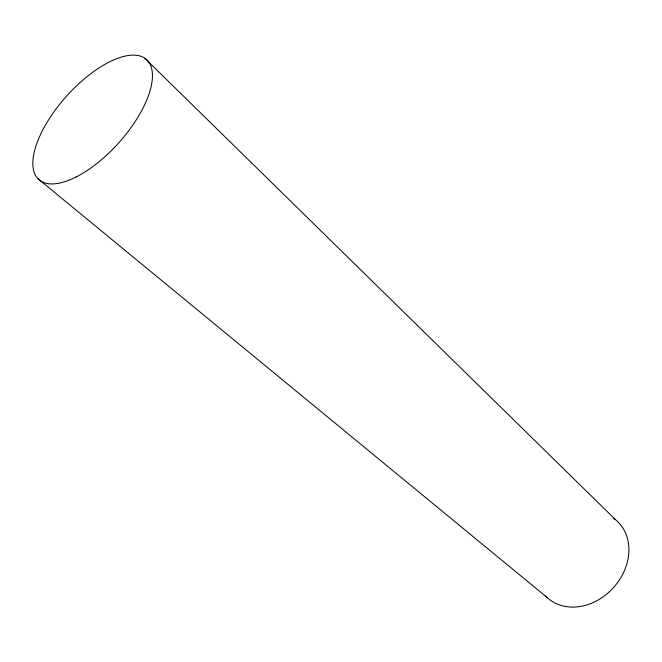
<?xml version="1.0" encoding="UTF-8"?>
<svg xmlns="http://www.w3.org/2000/svg" width="662" height="662" viewBox="0 0 662 662"><rect width="100%" height="100%" fill="white"/><g stroke="black" fill="none" stroke-linecap="round" stroke-linejoin="round"><path stroke-width="0.99" d="M37.883 178.674L546.92 597.331M144.904 58.314L615.428 519.596M613.839 518.387A51.835 42.252 -48.1 0 1 613.964 587.086A51.835 42.252 -48.1 0 1 545.505 595.924M76.213 176.936A80.623 35.012 -48.1 0 0 150.688 65.579A80.623 35.012 -48.1 0 0 51.007 116.14A80.623 35.012 -48.1 0 0 76.213 176.936"/></g></svg>
